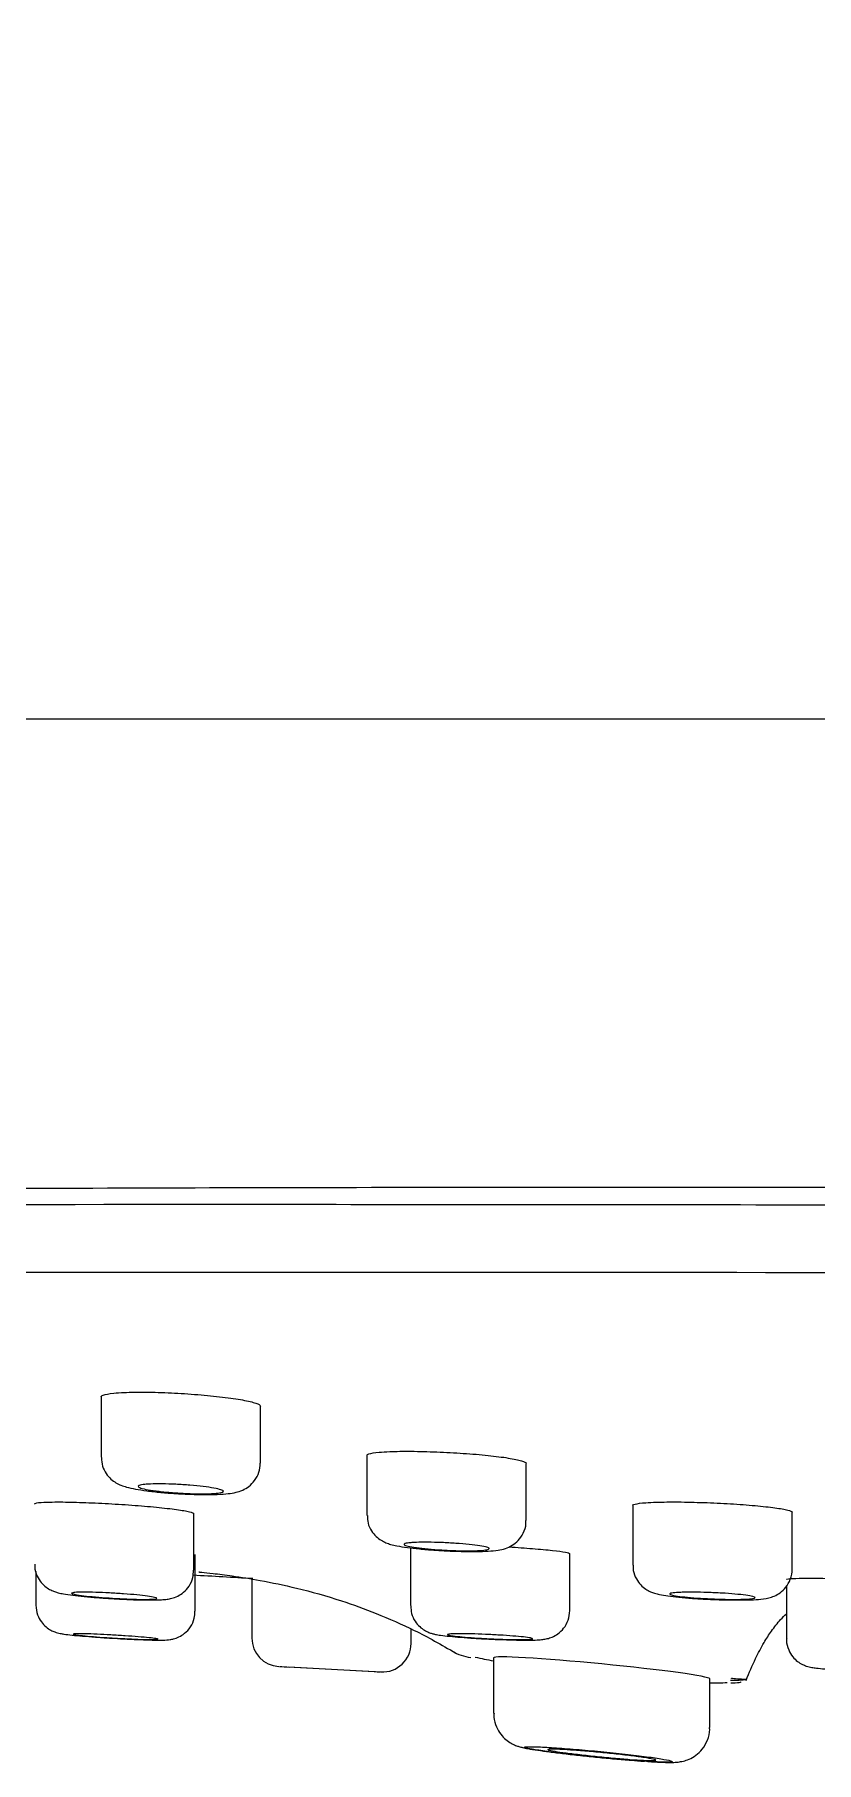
# Model space of a CAD drawing. Header units: millimetres. Extents: x -60 to 7633, y -2614 to 2146.
# Drawn here: x 7117.08 to 7130.83, y -809.8 to -779.42 of the extents above; entities that cross this region are included whole.
import ezdxf

# ---------------------------------------------------------------- set-up
doc = ezdxf.new("R2010")
doc.units = ezdxf.units.MM
doc.layers.get('0').update_dxf_attribs({"color": 250})

msp = doc.modelspace()

# ---------------------------------------------------------------- linework, layer by layer
at = {"linetype": 'Continuous'}
for p, q in [((7118.249, -803.366), (7118.249, -804.433)), ((7121.049, -804.537), (7121.049, -803.533)), ((7122.924, -804.395), (7122.924, -805.455)), ((7125.724, -805.544), (7125.724, -804.54)), ((7127.599, -805.276), (7127.599, -806.328)), ((7119.878, -806.42), (7119.878, -805.42)), ((7130.399, -806.404), (7130.399, -805.395)), ((7119.902, -807.14), (7119.902, -806.142)), ((7123.69, -806.026), (7123.69, -807.042)), ((7126.49, -807.13), (7126.49, -806.127)), ((7117.102, -806.442), (7117.102, -807.033)), ((7120.899, -806.559), (7120.899, -806.568)), ((7120.899, -806.575), (7120.899, -807.611)), ((7130.301, -806.698), (7130.301, -807.625)), ((7123.699, -807.707), (7123.699, -807.451)), ((7125.152, -807.958), (7125.152, -808.936)), ((7121.549, -808.12), (7123.049, -808.2)), ((7121.644, -808.125), (7123.173, -808.207)), ((7128.952, -809.187), (7128.952, -808.328)), ((7129.321, -808.398), (7129.334, -808.397)), ((7129.322, -808.398), (7129.334, -808.397))]:
    msp.add_line(p, q, dxfattribs=at)
for centre, radius, start, end in [((7129.093, -16768.077), 15976.624, 89.909246, 90.1316286), ((7154.399, -208.104), 599.393, 266.697147, 266.797721), ((7121.399, -807.611), 0.5, 180.2296, 266.9382), ((7123.199, -807.707), 0.5, 266.9381, 0.0967), ((7124.84, -807.161), 0.796, 238.593, 263.4479), ((7128.99, -788.957), 19.44, 257.639, 258.5944), ((7154.399, -207.518), 601.5, 266.853526, 266.870148), ((7154.399, -207.518), 601.5, 267.012305, 267.023182), ((7128.99, -788.957), 19.44, 269.9142, 270.7949)]:
    msp.add_arc(centre, radius, start, end, dxfattribs=at)
for start_param, end_param in [(3.145491, 6.283185), (0, 0.003898)]:
    msp.add_ellipse((7127.052, -808.143), major_axis=(-1.9, 0.185), ratio=0.03996, start_param=start_param, end_param=end_param, dxfattribs=at)
for points, degree, knots in [([(7127.257, -766.474), (7118.468, -766.622), (7098.662, -767.128), (7073.865, -768.282), (7058.15, -769.732), (7038.856, -773.618), (7025.044, -777.536), (7017.675, -780.388), (7010.785, -783.607), (7002.498, -788.839), (6998.283, -792.668), (6995.902, -796.268), (6994.839, -799.411), (6994.592, -801.412)], 5, [0, 0, 0, 0, 0, 0, 0.147341, 0.317911, 0.380189, 0.386233, 0.619866, 0.698425, 0.711448, 0.785786, 1, 1, 1, 1, 1, 1]), ([(7063.667, -799.741), (7063.684, -799.741), (7064.281, -799.762), (7066.572, -799.731), (7068.283, -799.708), (7071.699, -799.721), (7072.983, -799.727), (7075.782, -799.74), (7077.302, -799.747), (7080.581, -799.762), (7082.34, -799.77), (7086.099, -799.782), (7088.11, -799.786), (7094.443, -799.79), (7099.017, -799.778), (7106.388, -799.748), (7108.931, -799.736), (7114.194, -799.713), (7116.904, -799.702), (7125.121, -799.679), (7130.771, -799.677), (7139.503, -799.707), (7142.468, -799.722), (7148.419, -799.75), (7151.404, -799.762), (7154.399, -799.762)], 3, [0.00188, 0.00188, 0.00188, 0.00188, 0.125, 0.125, 0.25, 0.25, 0.3125, 0.3125, 0.375, 0.375, 0.4375, 0.4375, 0.5, 0.5, 0.625, 0.625, 0.6875, 0.6875, 0.75, 0.75, 0.875, 0.875, 0.9375, 0.9375, 1, 1, 1, 1]), ([(7244.565, -800.028), (7244.565, -800.028), (7244.418, -800.025), (7243.832, -800.017), (7243.391, -800.012), (7241.644, -799.998), (7239.928, -799.991), (7235.417, -799.992), (7232.582, -799.999), (7226.022, -800.017), (7222.293, -800.028), (7216.02, -800.028), (7213.803, -800.025), (7209.224, -800.017), (7206.856, -800.012), (7199.525, -799.998), (7194.334, -799.991), (7183.325, -799.992), (7177.688, -799.999), (7169.045, -800.013), (7166.132, -800.017), (7160.242, -800.025), (7157.255, -800.028), (7148.391, -800.028), (7142.547, -800.017), (7130.99, -799.999), (7125.247, -799.991), (7114.384, -799.992), (7109.201, -799.999), (7101.809, -800.013), (7099.413, -800.018), (7094.854, -800.025), (7092.678, -800.028), (7088.529, -800.028), (7086.555, -800.025), (7082.814, -800.017), (7081.038, -800.012), (7076.099, -799.998), (7073.335, -799.991), (7069.962, -799.991), (7068.968, -799.993), (7067.246, -799.999), (7066.525, -800.003), (7064.807, -800.017), (7064.233, -800.028), (7064.233, -800.028)], 3, [0, 0, 0, 0, 0.015625, 0.015625, 0.03125, 0.03125, 0.0625, 0.0625, 0.09375, 0.09375, 0.125, 0.125, 0.140625, 0.140625, 0.15625, 0.15625, 0.1875, 0.1875, 0.21875, 0.21875, 0.234375, 0.234375, 0.25, 0.25, 0.28125, 0.28125, 0.3125, 0.3125, 0.34375, 0.34375, 0.359375, 0.359375, 0.375, 0.375, 0.390625, 0.390625, 0.40625, 0.40625, 0.4375, 0.4375, 0.453125, 0.453125, 0.46875, 0.46875, 0.4999856, 0.4999856, 0.4999856, 0.4999856]), ([(7068.148, -801.205), (7068.148, -801.205), (7068.148, -801.205), (7068.15, -801.205), (7068.293, -801.203), (7068.855, -801.197), (7069.274, -801.193), (7070.929, -801.183), (7072.562, -801.178), (7076.924, -801.178), (7079.602, -801.184), (7084.291, -801.193), (7085.969, -801.197), (7089.559, -801.203), (7091.482, -801.205), (7097.495, -801.205), (7101.845, -801.197), (7111.215, -801.183), (7116.284, -801.178), (7126.696, -801.178), (7132.074, -801.183), (7140.406, -801.193), (7143.236, -801.197), (7148.864, -801.203), (7151.675, -801.205), (7160.103, -801.205), (7165.735, -801.197), (7176.889, -801.183), (7182.27, -801.178), (7190.06, -801.178), (7192.609, -801.18), (7197.609, -801.184), (7200.058, -801.187), (7207.094, -801.197), (7211.434, -801.205), (7217.416, -801.205), (7219.331, -801.203), (7222.928, -801.197), (7224.605, -801.193), (7229.285, -801.183), (7231.937, -801.178), (7235.193, -801.178), (7236.149, -801.18), (7237.778, -801.184), (7238.456, -801.187), (7240.091, -801.197), (7240.65, -801.205), (7240.65, -801.205)], 3, [0.4998866, 0.4998866, 0.4998866, 0.4998866, 0.5, 0.5, 0.515625, 0.515625, 0.53125, 0.53125, 0.5625, 0.5625, 0.59375, 0.59375, 0.609375, 0.609375, 0.625, 0.625, 0.65625, 0.65625, 0.6875, 0.6875, 0.71875, 0.71875, 0.734375, 0.734375, 0.75, 0.75, 0.78125, 0.78125, 0.8125, 0.8125, 0.828125, 0.828125, 0.84375, 0.84375, 0.875, 0.875, 0.890625, 0.890625, 0.90625, 0.90625, 0.9375, 0.9375, 0.953125, 0.953125, 0.96875, 0.96875, 1, 1, 1, 1]), ([(7118.249, -803.37), (7118.249, -803.359), (7118.262, -803.349), (7118.286, -803.34), (7118.322, -803.326), (7118.385, -803.315), (7118.471, -803.306), (7118.524, -803.301), (7118.586, -803.297), (7118.656, -803.294)], 3, [0.8756947, 0.8756947, 0.8756947, 0.8756947, 0.9126181, 0.9126181, 0.9126181, 0.9665533, 0.9665533, 0.9665533, 1, 1, 1, 1]), ([(7118.656, -803.294), (7118.765, -803.289), (7118.896, -803.287), (7119.036, -803.289), (7119.176, -803.29), (7119.329, -803.294), (7119.484, -803.301), (7119.638, -803.309), (7119.798, -803.319), (7119.949, -803.331), (7120.102, -803.343), (7120.25, -803.358), (7120.383, -803.374), (7120.517, -803.39), (7120.638, -803.408), (7120.736, -803.426), (7120.835, -803.444), (7120.915, -803.463), (7120.968, -803.481), (7121.021, -803.499), (7121.049, -803.517), (7121.049, -803.533), (7121.049, -803.533), (7121.049, -803.533), (7121.049, -803.533)], 3, [0, 0, 0, 0, 0.0531812, 0.0531812, 0.0531812, 0.1063611, 0.1063611, 0.1063611, 0.1595756, 0.1595756, 0.1595756, 0.2130414, 0.2130414, 0.2130414, 0.266863, 0.266863, 0.266863, 0.3209919, 0.3209919, 0.3209919, 0.3752439, 0.3752439, 0.3752439, 0.3756971, 0.3756971, 0.3756971, 0.3756971]), ([(7118.254, -804.435), (7118.256, -804.492), (7118.263, -804.587), (7118.331, -804.721), (7118.418, -804.819), (7118.512, -804.886), (7118.606, -804.929), (7118.711, -804.963), (7118.85, -804.993), (7119.051, -805.024), (7119.291, -805.051), (7119.5, -805.068), (7119.605, -805.073), (7119.631, -805.075)], 3, [0, 0, 0, 0, 0.079624, 0.15631, 0.223941, 0.287139, 0.352056, 0.430459, 0.556296, 0.690078, 0.829909, 0.963774, 1, 1, 1, 1]), ([(7122.924, -804.398), (7122.924, -804.389), (7122.936, -804.381), (7122.959, -804.373), (7122.995, -804.361), (7123.057, -804.351), (7123.141, -804.344), (7123.194, -804.339), (7123.255, -804.336), (7123.324, -804.333)], 3, [0.8767002, 0.8767002, 0.8767002, 0.8767002, 0.9126946, 0.9126946, 0.9126946, 0.9665753, 0.9665753, 0.9665753, 1, 1, 1, 1]), ([(7123.324, -804.333), (7123.434, -804.329), (7123.563, -804.327), (7123.703, -804.328), (7123.843, -804.329), (7123.997, -804.333), (7124.151, -804.339), (7124.306, -804.345), (7124.466, -804.354), (7124.618, -804.364), (7124.771, -804.375), (7124.92, -804.387), (7125.053, -804.401), (7125.187, -804.415), (7125.308, -804.43), (7125.407, -804.446), (7125.507, -804.462), (7125.587, -804.478), (7125.64, -804.494), (7125.694, -804.509), (7125.723, -804.525), (7125.724, -804.538), (7125.724, -804.539), (7125.724, -804.539), (7125.724, -804.539)], 3, [0, 0, 0, 0, 0.0533128, 0.0533128, 0.0533128, 0.1066248, 0.1066248, 0.1066248, 0.1599606, 0.1599606, 0.1599606, 0.2134826, 0.2134826, 0.2134826, 0.2672708, 0.2672708, 0.2672708, 0.32129, 0.32129, 0.32129, 0.3754034, 0.3754034, 0.3754034, 0.3766746, 0.3766746, 0.3766746, 0.3766746]), ([(7119.631, -805.075), (7119.701, -805.079), (7119.842, -805.086), (7120.075, -805.091), (7120.3, -805.088), (7120.476, -805.076), (7120.607, -805.056), (7120.73, -805.018), (7120.852, -804.948), (7120.957, -804.843), (7121.035, -804.698), (7121.043, -804.595), (7121.046, -804.537)], 3, [0, 0, 0, 0, 0.095217, 0.225442, 0.358046, 0.497434, 0.605103, 0.688396, 0.759493, 0.834786, 0.919462, 1, 1, 1, 1]), ([(7119.117, -804.904), (7119.176, -804.902), (7119.246, -804.901), (7119.321, -804.901), (7119.396, -804.902), (7119.478, -804.904), (7119.561, -804.908), (7119.644, -804.912), (7119.729, -804.918), (7119.81, -804.924), (7119.892, -804.931), (7119.972, -804.938), (7120.043, -804.947), (7120.114, -804.956), (7120.179, -804.965), (7120.232, -804.975), (7120.285, -804.984), (7120.327, -804.995), (7120.356, -805.004), (7120.384, -805.014), (7120.399, -805.023), (7120.399, -805.032), (7120.399, -805.04), (7120.385, -805.048), (7120.357, -805.055), (7120.329, -805.061), (7120.287, -805.066), (7120.234, -805.07), (7120.182, -805.073), (7120.117, -805.075), (7120.046, -805.076), (7119.975, -805.076), (7119.896, -805.075), (7119.815, -805.072), (7119.733, -805.069), (7119.648, -805.064), (7119.565, -805.059), (7119.482, -805.053), (7119.4, -805.046), (7119.325, -805.038), (7119.249, -805.03), (7119.179, -805.021), (7119.119, -805.011), (7119.06, -805.002), (7119.01, -804.992), (7118.973, -804.982), (7118.937, -804.972), (7118.913, -804.962), (7118.904, -804.953), (7118.894, -804.944), (7118.9, -804.936), (7118.919, -804.929), (7118.938, -804.922), (7118.972, -804.915), (7119.018, -804.911), (7119.046, -804.908), (7119.08, -804.906), (7119.117, -804.904)], 3, [0, 0, 0, 0, 0.053185, 0.053185, 0.053185, 0.106369, 0.106369, 0.106369, 0.159587, 0.159587, 0.159587, 0.213055, 0.213055, 0.213055, 0.266876, 0.266876, 0.266876, 0.321002, 0.321002, 0.321002, 0.37525, 0.37525, 0.37525, 0.429381, 0.429381, 0.429381, 0.483205, 0.483205, 0.483205, 0.536672, 0.536672, 0.536672, 0.589889, 0.589889, 0.589889, 0.643069, 0.643069, 0.643069, 0.696442, 0.696442, 0.696442, 0.75015, 0.75015, 0.75015, 0.804195, 0.804195, 0.804195, 0.85843, 0.85843, 0.85843, 0.912622, 0.912622, 0.912622, 0.966555, 0.966555, 0.966555, 1, 1, 1, 1]), ([(7117.078, -805.254), (7117.078, -805.247), (7117.091, -805.241), (7117.118, -805.236), (7117.154, -805.229), (7117.218, -805.224), (7117.304, -805.222), (7117.357, -805.22), (7117.419, -805.219), (7117.488, -805.219)], 3, [0.8751964, 0.8751964, 0.8751964, 0.8751964, 0.9131768, 0.9131768, 0.9131768, 0.966851, 0.966851, 0.966851, 1, 1, 1, 1]), ([(7117.488, -805.219), (7117.599, -805.219), (7117.73, -805.221), (7117.87, -805.226), (7118.011, -805.23), (7118.165, -805.237), (7118.32, -805.245), (7118.476, -805.253), (7118.636, -805.263), (7118.788, -805.275), (7118.941, -805.286), (7119.09, -805.298), (7119.222, -805.311), (7119.355, -805.324), (7119.476, -805.338), (7119.574, -805.351), (7119.671, -805.365), (7119.749, -805.378), (7119.801, -805.39), (7119.852, -805.402), (7119.878, -805.413), (7119.878, -805.422)], 3, [0, 0, 0, 0, 0.0534624, 0.0534624, 0.0534624, 0.1069194, 0.1069194, 0.1069194, 0.160462, 0.160462, 0.160462, 0.2141898, 0.2141898, 0.2141898, 0.2680932, 0.2680932, 0.2680932, 0.3220855, 0.3220855, 0.3220855, 0.3752327, 0.3752327, 0.3752327, 0.3752327]), ([(7127.599, -805.279), (7127.599, -805.27), (7127.613, -805.262), (7127.64, -805.256), (7127.677, -805.246), (7127.742, -805.238), (7127.828, -805.232), (7127.882, -805.228), (7127.945, -805.225), (7128.015, -805.223)], 3, [0.8742374, 0.8742374, 0.8742374, 0.8742374, 0.9127973, 0.9127973, 0.9127973, 0.9666184, 0.9666184, 0.9666184, 1, 1, 1, 1]), ([(7128.015, -805.223), (7128.126, -805.219), (7128.257, -805.218), (7128.398, -805.219), (7128.539, -805.22), (7128.694, -805.224), (7128.849, -805.229), (7129.004, -805.234), (7129.164, -805.242), (7129.316, -805.251), (7129.468, -805.26), (7129.617, -805.271), (7129.749, -805.283), (7129.881, -805.295), (7130.001, -805.308), (7130.098, -805.321), (7130.195, -805.334), (7130.272, -805.348), (7130.323, -805.361), (7130.373, -805.374), (7130.399, -805.386), (7130.399, -805.398)], 3, [0, 0, 0, 0, 0.0534252, 0.0534252, 0.0534252, 0.1068495, 0.1068495, 0.1068495, 0.1602951, 0.1602951, 0.1602951, 0.2138781, 0.2138781, 0.2138781, 0.2676516, 0.2676516, 0.2676516, 0.3215863, 0.3215863, 0.3215863, 0.3742845, 0.3742845, 0.3742845, 0.3742845]), ([(7122.932, -805.456), (7122.932, -805.505), (7122.934, -805.595), (7122.996, -805.726), (7123.08, -805.827), (7123.172, -805.896), (7123.263, -805.94), (7123.352, -805.969), (7123.464, -805.995), (7123.626, -806.021), (7123.845, -806.045), (7124.074, -806.065), (7124.215, -806.072), (7124.283, -806.076)], 3, [0, 0, 0, 0, 0.069529, 0.148128, 0.216056, 0.277837, 0.337127, 0.405907, 0.501332, 0.639349, 0.769636, 0.906201, 1, 1, 1, 1]), ([(7124.283, -806.076), (7124.31, -806.077), (7124.415, -806.083), (7124.619, -806.089), (7124.855, -806.091), (7125.066, -806.084), (7125.214, -806.07), (7125.345, -806.045), (7125.476, -805.989), (7125.592, -805.897), (7125.679, -805.77), (7125.727, -805.639), (7125.719, -805.566), (7125.716, -805.545)], 3, [0, 0, 0, 0, 0.037667, 0.164865, 0.293505, 0.424605, 0.564684, 0.660116, 0.737813, 0.806056, 0.8847, 0.970867, 1, 1, 1, 1]), ([(7123.793, -805.929), (7123.851, -805.927), (7123.921, -805.926), (7123.997, -805.927), (7124.072, -805.927), (7124.154, -805.93), (7124.237, -805.933), (7124.32, -805.936), (7124.406, -805.941), (7124.487, -805.947), (7124.569, -805.952), (7124.648, -805.959), (7124.719, -805.966), (7124.791, -805.974), (7124.855, -805.982), (7124.908, -805.99), (7124.961, -805.999), (7125.003, -806.008), (7125.031, -806.016), (7125.059, -806.024), (7125.074, -806.032), (7125.074, -806.04), (7125.074, -806.047), (7125.06, -806.054), (7125.032, -806.059), (7125.004, -806.065), (7124.961, -806.069), (7124.909, -806.072), (7124.856, -806.075), (7124.792, -806.077), (7124.72, -806.077), (7124.65, -806.078), (7124.57, -806.077), (7124.488, -806.074), (7124.407, -806.072), (7124.321, -806.068), (7124.238, -806.063), (7124.155, -806.058), (7124.073, -806.051), (7123.998, -806.044), (7123.922, -806.037), (7123.852, -806.03), (7123.793, -806.021), (7123.733, -806.013), (7123.684, -806.005), (7123.647, -805.996), (7123.611, -805.988), (7123.587, -805.979), (7123.578, -805.972), (7123.569, -805.964), (7123.575, -805.957), (7123.594, -805.95), (7123.614, -805.944), (7123.648, -805.939), (7123.693, -805.935), (7123.722, -805.933), (7123.755, -805.931), (7123.793, -805.929)], 3, [0, 0, 0, 0, 0.053316, 0.053316, 0.053316, 0.10663, 0.10663, 0.10663, 0.159971, 0.159971, 0.159971, 0.2135, 0.2135, 0.2135, 0.267293, 0.267293, 0.267293, 0.321314, 0.321314, 0.321314, 0.375425, 0.375425, 0.375425, 0.429446, 0.429446, 0.429446, 0.483239, 0.483239, 0.483239, 0.536765, 0.536765, 0.536765, 0.590104, 0.590104, 0.590104, 0.643416, 0.643416, 0.643416, 0.696873, 0.696873, 0.696873, 0.750582, 0.750582, 0.750582, 0.804543, 0.804543, 0.804543, 0.858644, 0.858644, 0.858644, 0.912712, 0.912712, 0.912712, 0.966586, 0.966586, 0.966586, 1, 1, 1, 1]), ([(7125.424, -806.009), (7125.569, -806.018), (7125.709, -806.028), (7125.835, -806.038), (7125.968, -806.049), (7126.088, -806.06), (7126.186, -806.071), (7126.284, -806.082), (7126.361, -806.092), (7126.413, -806.102), (7126.463, -806.112), (7126.49, -806.121), (7126.49, -806.128)], 3, [0.1633611, 0.1633611, 0.1633611, 0.1633611, 0.2144002, 0.2144002, 0.2144002, 0.2682371, 0.2682371, 0.2682371, 0.3221329, 0.3221329, 0.3221329, 0.3751857, 0.3751857, 0.3751857, 0.3751857]), ([(7117.084, -806.312), (7117.082, -806.33), (7117.075, -806.397), (7117.115, -806.517), (7117.188, -806.635), (7117.275, -806.717), (7117.36, -806.768), (7117.435, -806.799), (7117.507, -806.819), (7117.6, -806.838), (7117.743, -806.859), (7117.947, -806.881), (7118.19, -806.902), (7118.351, -806.913), (7118.445, -806.919)], 3, [0, 0, 0, 0, 0.024873, 0.109061, 0.178419, 0.238809, 0.292456, 0.339732, 0.393217, 0.47886, 0.61254, 0.73863, 0.870799, 1, 1, 1, 1]), ([(7118.445, -806.919), (7118.445, -806.919), (7118.525, -806.924), (7118.704, -806.933), (7118.94, -806.941), (7119.151, -806.943), (7119.298, -806.94), (7119.398, -806.931), (7119.488, -806.916), (7119.595, -806.879), (7119.706, -806.807), (7119.804, -806.698), (7119.87, -806.559), (7119.872, -806.466), (7119.872, -806.42)], 3, [0, 0, 0, 0, 0.000101, 0.125507, 0.250731, 0.377521, 0.508942, 0.596292, 0.657762, 0.720716, 0.782904, 0.855103, 0.937721, 1, 1, 1, 1]), ([(7119.969, -806.45), (7119.97, -806.45), (7119.976, -806.45), (7120.04, -806.456), (7120.227, -806.476), (7120.579, -806.52), (7121.077, -806.6), (7121.726, -806.735), (7122.417, -806.929), (7123.109, -807.179), (7123.8, -807.484), (7124.223, -807.724), (7124.488, -807.877)], 3, [0.7659048, 0.7659048, 0.7659048, 0.7659048, 0.7706535, 0.777157, 0.792558, 0.8122404, 0.8369751, 0.8673455, 0.9039517, 0.9322376, 0.9640609, 1, 1, 1, 1]), ([(7127.607, -806.329), (7127.605, -806.363), (7127.602, -806.443), (7127.653, -806.569), (7127.733, -806.679), (7127.824, -806.753), (7127.911, -806.8), (7127.992, -806.829), (7128.085, -806.851), (7128.213, -806.872), (7128.406, -806.894), (7128.639, -806.914), (7128.848, -806.927), (7128.957, -806.931), (7128.988, -806.932)], 3, [0, 0, 0, 0, 0.047248, 0.127902, 0.195699, 0.255797, 0.310659, 0.364382, 0.438147, 0.562047, 0.690878, 0.825753, 0.95639, 1, 1, 1, 1]), ([(7128.988, -806.932), (7129.051, -806.934), (7129.185, -806.94), (7129.41, -806.943), (7129.631, -806.942), (7129.824, -806.932), (7129.946, -806.92), (7130.084, -806.878), (7130.195, -806.817), (7130.3, -806.718), (7130.375, -806.579), (7130.409, -806.459), (7130.399, -806.404), (7130.399, -806.404)], 3, [0, 0, 0, 0, 0.084974, 0.212777, 0.342453, 0.476781, 0.629369, 0.694965, 0.75818, 0.829637, 0.911156, 0.999109, 1, 1, 1, 1]), ([(7130.301, -806.581), (7130.301, -806.577), (7130.314, -806.573), (7130.34, -806.57), (7130.377, -806.566), (7130.441, -806.563), (7130.526, -806.561), (7130.579, -806.56), (7130.642, -806.559), (7130.711, -806.559)], 3, [0.8751165, 0.8751165, 0.8751165, 0.8751165, 0.9130549, 0.9130549, 0.9130549, 0.9667472, 0.9667472, 0.9667472, 1, 1, 1, 1]), ([(7130.711, -806.559), (7130.822, -806.559), (7130.953, -806.561), (7131.094, -806.564), (7131.235, -806.566), (7131.39, -806.571), (7131.545, -806.576), (7131.701, -806.581), (7131.861, -806.587), (7132.014, -806.595), (7132.106, -806.599), (7132.196, -806.603), (7132.282, -806.608)], 3, [0, 0, 0, 0, 0.0536079, 0.0536079, 0.0536079, 0.1072136, 0.1072136, 0.1072136, 0.1608536, 0.1608536, 0.1608536, 0.1930993, 0.1930993, 0.1930993, 0.1930993]), ([(7117.948, -806.805), (7118.007, -806.805), (7118.077, -806.806), (7118.153, -806.808), (7118.228, -806.81), (7118.311, -806.814), (7118.394, -806.818), (7118.477, -806.823), (7118.563, -806.828), (7118.644, -806.834), (7118.726, -806.84), (7118.806, -806.847), (7118.877, -806.854), (7118.948, -806.861), (7119.013, -806.868), (7119.065, -806.875), (7119.117, -806.882), (7119.159, -806.889), (7119.187, -806.896), (7119.214, -806.902), (7119.229, -806.908), (7119.228, -806.913), (7119.228, -806.918), (7119.213, -806.923), (7119.184, -806.926), (7119.156, -806.929), (7119.114, -806.931), (7119.061, -806.931), (7119.008, -806.932), (7118.944, -806.932), (7118.872, -806.93), (7118.801, -806.928), (7118.722, -806.926), (7118.64, -806.922), (7118.558, -806.918), (7118.472, -806.913), (7118.389, -806.907), (7118.306, -806.902), (7118.224, -806.895), (7118.148, -806.889), (7118.073, -806.882), (7118.003, -806.875), (7117.944, -806.868), (7117.885, -806.86), (7117.835, -806.853), (7117.799, -806.847), (7117.763, -806.84), (7117.74, -806.833), (7117.732, -806.828), (7117.723, -806.822), (7117.729, -806.818), (7117.749, -806.814), (7117.769, -806.81), (7117.803, -806.807), (7117.849, -806.806), (7117.877, -806.805), (7117.911, -806.805), (7117.948, -806.805)], 3, [0, 0, 0, 0, 0.053464, 0.053464, 0.053464, 0.106923, 0.106923, 0.106923, 0.160467, 0.160467, 0.160467, 0.214194, 0.214194, 0.214194, 0.268096, 0.268096, 0.268096, 0.322086, 0.322086, 0.322086, 0.37604, 0.37604, 0.37604, 0.429846, 0.429846, 0.429846, 0.483461, 0.483461, 0.483461, 0.536925, 0.536925, 0.536925, 0.590343, 0.590343, 0.590343, 0.64384, 0.64384, 0.64384, 0.697508, 0.697508, 0.697508, 0.751361, 0.751361, 0.751361, 0.805336, 0.805336, 0.805336, 0.859315, 0.859315, 0.859315, 0.913175, 0.913175, 0.913175, 0.96685, 0.96685, 0.96685, 1, 1, 1, 1]), ([(7128.468, -806.807), (7128.527, -806.805), (7128.597, -806.804), (7128.672, -806.805), (7128.748, -806.805), (7128.83, -806.807), (7128.913, -806.81), (7128.996, -806.813), (7129.082, -806.817), (7129.164, -806.821), (7129.245, -806.826), (7129.325, -806.832), (7129.396, -806.838), (7129.467, -806.845), (7129.532, -806.851), (7129.584, -806.858), (7129.637, -806.866), (7129.679, -806.873), (7129.707, -806.88), (7129.735, -806.887), (7129.749, -806.894), (7129.749, -806.9), (7129.749, -806.906), (7129.734, -806.912), (7129.706, -806.916), (7129.678, -806.921), (7129.636, -806.925), (7129.583, -806.927), (7129.531, -806.93), (7129.466, -806.931), (7129.395, -806.932), (7129.324, -806.932), (7129.244, -806.931), (7129.162, -806.929), (7129.081, -806.927), (7128.995, -806.923), (7128.912, -806.919), (7128.829, -806.915), (7128.746, -806.91), (7128.671, -806.904), (7128.596, -806.898), (7128.526, -806.891), (7128.466, -806.884), (7128.407, -806.877), (7128.358, -806.87), (7128.322, -806.863), (7128.285, -806.856), (7128.262, -806.849), (7128.253, -806.842), (7128.244, -806.836), (7128.25, -806.83), (7128.27, -806.824), (7128.289, -806.819), (7128.323, -806.815), (7128.369, -806.812), (7128.397, -806.81), (7128.431, -806.808), (7128.468, -806.807)], 3, [0, 0, 0, 0, 0.053427, 0.053427, 0.053427, 0.106854, 0.106854, 0.106854, 0.160299, 0.160299, 0.160299, 0.213879, 0.213879, 0.213879, 0.267648, 0.267648, 0.267648, 0.321579, 0.321579, 0.321579, 0.375572, 0.375572, 0.375572, 0.429502, 0.429502, 0.429502, 0.483268, 0.483268, 0.483268, 0.536844, 0.536844, 0.536844, 0.590288, 0.590288, 0.590288, 0.643713, 0.643713, 0.643713, 0.697242, 0.697242, 0.697242, 0.750951, 0.750951, 0.750951, 0.804839, 0.804839, 0.804839, 0.858826, 0.858826, 0.858826, 0.912788, 0.912788, 0.912788, 0.966612, 0.966612, 0.966612, 1, 1, 1, 1]), ([(7117.103, -807.035), (7117.109, -807.098), (7117.119, -807.195), (7117.191, -807.327), (7117.275, -807.416), (7117.359, -807.473), (7117.432, -807.505), (7117.487, -807.522), (7117.54, -807.534), (7117.611, -807.545), (7117.73, -807.559), (7117.919, -807.577), (7118.141, -807.594), (7118.321, -807.607), (7118.407, -807.612), (7118.413, -807.612)], 3, [0, 0, 0, 0, 0.087918, 0.160624, 0.222544, 0.275777, 0.319683, 0.354554, 0.393414, 0.468246, 0.60384, 0.729285, 0.861108, 0.991415, 1, 1, 1, 1]), ([(7118.413, -807.612), (7118.499, -807.618), (7118.651, -807.627), (7118.893, -807.638), (7119.105, -807.646), (7119.281, -807.649), (7119.376, -807.648), (7119.454, -807.641), (7119.528, -807.627), (7119.623, -807.594), (7119.73, -807.526), (7119.828, -807.417), (7119.894, -807.276), (7119.896, -807.185), (7119.896, -807.139)], 3, [0, 0, 0, 0, 0.110569, 0.228859, 0.348072, 0.469548, 0.596945, 0.645694, 0.684584, 0.73466, 0.791198, 0.863157, 0.941871, 1, 1, 1, 1]), ([(7123.697, -807.043), (7123.697, -807.093), (7123.7, -807.183), (7123.762, -807.313), (7123.844, -807.411), (7123.931, -807.476), (7124.01, -807.513), (7124.075, -807.535), (7124.141, -807.55), (7124.229, -807.564), (7124.371, -807.581), (7124.574, -807.599), (7124.807, -807.615), (7125.006, -807.627), (7125.103, -807.631), (7125.125, -807.632)], 3, [0, 0, 0, 0, 0.066544, 0.139348, 0.200987, 0.254659, 0.300743, 0.34076, 0.390075, 0.476273, 0.601533, 0.721443, 0.847258, 0.970833, 1, 1, 1, 1]), ([(7125.125, -807.632), (7125.196, -807.635), (7125.336, -807.641), (7125.559, -807.647), (7125.764, -807.649), (7125.91, -807.646), (7126.004, -807.639), (7126.087, -807.626), (7126.185, -807.596), (7126.291, -807.537), (7126.393, -807.439), (7126.473, -807.296), (7126.484, -807.192), (7126.489, -807.13)], 3, [0, 0, 0, 0, 0.097939, 0.226082, 0.355555, 0.488861, 0.584207, 0.644947, 0.699149, 0.761215, 0.831961, 0.91402, 1, 1, 1, 1]), ([(7129.59, -808.359), (7129.649, -808.215), (7129.739, -808.004), (7129.893, -807.709), (7130.039, -807.479), (7130.172, -807.311), (7130.265, -807.218), (7130.3, -807.187)], 3, [0, 0, 0, 0, 0.01868405, 0.03297911, 0.04396262, 0.05591263, 0.06269451, 0.06269451, 0.06269451, 0.06269451]), ([(7117.973, -807.537), (7118.032, -807.539), (7118.102, -807.541), (7118.178, -807.544), (7118.254, -807.548), (7118.336, -807.552), (7118.42, -807.557), (7118.503, -807.561), (7118.589, -807.567), (7118.671, -807.572), (7118.753, -807.578), (7118.832, -807.584), (7118.903, -807.589), (7118.975, -807.595), (7119.039, -807.601), (7119.091, -807.606), (7119.143, -807.612), (7119.185, -807.617), (7119.212, -807.621), (7119.239, -807.626), (7119.253, -807.629), (7119.252, -807.632), (7119.252, -807.635), (7119.236, -807.637), (7119.208, -807.638), (7119.18, -807.639), (7119.137, -807.639), (7119.084, -807.638), (7119.032, -807.637), (7118.967, -807.636), (7118.896, -807.633), (7118.824, -807.63), (7118.745, -807.626), (7118.663, -807.622), (7118.581, -807.618), (7118.495, -807.613), (7118.412, -807.608), (7118.328, -807.602), (7118.245, -807.596), (7118.17, -807.591), (7118.095, -807.585), (7118.025, -807.579), (7117.966, -807.573), (7117.907, -807.568), (7117.858, -807.562), (7117.822, -807.558), (7117.787, -807.553), (7117.764, -807.549), (7117.756, -807.545), (7117.748, -807.542), (7117.754, -807.539), (7117.774, -807.538), (7117.794, -807.536), (7117.828, -807.535), (7117.874, -807.536), (7117.902, -807.536), (7117.936, -807.536), (7117.973, -807.537)], 3, [0, 0, 0, 0, 0.053612, 0.053612, 0.053612, 0.107219, 0.107219, 0.107219, 0.160911, 0.160911, 0.160911, 0.214725, 0.214725, 0.214725, 0.268613, 0.268613, 0.268613, 0.322495, 0.322495, 0.322495, 0.376293, 0.376293, 0.376293, 0.429965, 0.429965, 0.429965, 0.483526, 0.483526, 0.483526, 0.537039, 0.537039, 0.537039, 0.590588, 0.590588, 0.590588, 0.64424, 0.64424, 0.64424, 0.698019, 0.698019, 0.698019, 0.751892, 0.751892, 0.751892, 0.805785, 0.805785, 0.805785, 0.859615, 0.859615, 0.859615, 0.913328, 0.913328, 0.913328, 0.966919, 0.966919, 0.966919, 1, 1, 1, 1]), ([(7124.559, -807.535), (7124.618, -807.535), (7124.689, -807.536), (7124.764, -807.538), (7124.84, -807.54), (7124.922, -807.543), (7125.006, -807.547), (7125.089, -807.55), (7125.175, -807.555), (7125.257, -807.56), (7125.338, -807.565), (7125.418, -807.57), (7125.489, -807.576), (7125.56, -807.581), (7125.625, -807.587), (7125.677, -807.593), (7125.729, -807.599), (7125.771, -807.605), (7125.798, -807.61), (7125.826, -807.615), (7125.84, -807.62), (7125.84, -807.624), (7125.839, -807.628), (7125.824, -807.632), (7125.796, -807.634), (7125.768, -807.637), (7125.725, -807.638), (7125.672, -807.639), (7125.62, -807.639), (7125.555, -807.639), (7125.484, -807.638), (7125.413, -807.636), (7125.333, -807.634), (7125.251, -807.631), (7125.169, -807.628), (7125.083, -807.624), (7125, -807.619), (7124.917, -807.615), (7124.834, -807.609), (7124.759, -807.604), (7124.684, -807.598), (7124.613, -807.593), (7124.555, -807.587), (7124.496, -807.581), (7124.446, -807.575), (7124.411, -807.57), (7124.375, -807.564), (7124.352, -807.559), (7124.343, -807.554), (7124.335, -807.55), (7124.341, -807.546), (7124.361, -807.543), (7124.38, -807.54), (7124.415, -807.538), (7124.46, -807.537), (7124.489, -807.536), (7124.522, -807.535), (7124.559, -807.535)], 3, [0, 0, 0, 0, 0.053545, 0.053545, 0.053545, 0.107085, 0.107085, 0.107085, 0.160683, 0.160683, 0.160683, 0.214403, 0.214403, 0.214403, 0.268239, 0.268239, 0.268239, 0.322134, 0.322134, 0.322134, 0.376003, 0.376003, 0.376003, 0.429775, 0.429775, 0.429775, 0.48342, 0.48342, 0.48342, 0.536964, 0.536964, 0.536964, 0.590478, 0.590478, 0.590478, 0.644045, 0.644045, 0.644045, 0.697725, 0.697725, 0.697725, 0.751529, 0.751529, 0.751529, 0.805413, 0.805413, 0.805413, 0.8593, 0.8593, 0.8593, 0.913108, 0.913108, 0.913108, 0.966792, 0.966792, 0.966792, 1, 1, 1, 1]), ([(7130.305, -807.624), (7130.304, -807.635), (7130.295, -807.698), (7130.332, -807.815), (7130.403, -807.938), (7130.49, -808.023), (7130.576, -808.076), (7130.648, -808.104), (7130.704, -808.12), (7130.761, -808.131), (7130.838, -808.141), (7130.969, -808.154), (7131.161, -808.167), (7131.38, -808.18), (7131.523, -808.186), (7131.597, -808.189)], 3, [0, 0, 0, 0, 0.015011, 0.104377, 0.176598, 0.238368, 0.29163, 0.335396, 0.371909, 0.417292, 0.503845, 0.635453, 0.761882, 0.894642, 1, 1, 1, 1]), ([(7129.32, -808.351), (7129.34, -808.352), (7129.5, -808.353), (7129.595, -808.346), (7129.601, -808.332), (7129.601, -808.332)], 3, [0.57022997, 0.57022997, 0.57022997, 0.57022997, 0.57908449, 0.64300282, 0.6435606, 0.6435606, 0.6435606, 0.6435606]), ([(7129.334, -808.397), (7129.359, -808.397), (7129.452, -808.397), (7129.499, -808.389), (7129.504, -808.38), (7129.504, -808.379)], 3, [0, 0, 0, 0, 0.061371, 0.2790348, 0.3073174, 0.3073174, 0.3073174, 0.3073174]), ([(7129.335, -808.32), (7129.335, -808.32), (7129.335, -808.32), (7129.336, -808.32), (7129.336, -808.32), (7129.337, -808.319), (7129.337, -808.319), (7129.338, -808.319), (7129.339, -808.319), (7129.342, -808.319), (7129.347, -808.319), (7129.372, -808.32), (7129.45, -808.327), (7129.568, -808.336), (7129.589, -808.334), (7129.601, -808.332)], 3, [0.6470569, 0.6470569, 0.6470569, 0.6470569, 0.6482676, 0.6487133, 0.6490733, 0.6493786, 0.6495261, 0.6496781, 0.6500175, 0.6504317, 0.6530737, 0.6574591, 0.6916223, 0.8226912, 1, 1, 1, 1]), ([(7125.159, -808.935), (7125.157, -808.96), (7125.151, -809.036), (7125.193, -809.17), (7125.27, -809.302), (7125.363, -809.398), (7125.456, -809.462), (7125.538, -809.5), (7125.605, -809.523), (7125.674, -809.54), (7125.768, -809.559), (7125.917, -809.583), (7126.132, -809.612), (7126.388, -809.644), (7126.678, -809.676), (7126.982, -809.708), (7127.283, -809.736), (7127.569, -809.761), (7127.72, -809.772), (7127.804, -809.778)], 3, [0, 0, 0, 0, 0.018595, 0.068435, 0.110716, 0.147764, 0.180296, 0.209121, 0.234877, 0.270515, 0.32937, 0.415559, 0.497707, 0.584148, 0.669608, 0.754243, 0.838688, 0.923182, 1, 1, 1, 1]), ([(7127.865, -809.782), (7127.887, -809.783), (7127.982, -809.789), (7128.142, -809.797), (7128.278, -809.799), (7128.378, -809.795), (7128.482, -809.779), (7128.596, -809.742), (7128.714, -809.675), (7128.831, -809.563), (7128.917, -809.41), (7128.958, -809.27), (7128.949, -809.199), (7128.948, -809.187)], 3, [0, 0, 0, 0, 0.041776, 0.207057, 0.381903, 0.487371, 0.55804, 0.620714, 0.696171, 0.78123, 0.878616, 0.981528, 1, 1, 1, 1]), ([(7127.842, -809.78), (7127.952, -809.787), (7128.048, -809.792), (7128.12, -809.794), (7128.193, -809.796), (7128.245, -809.795), (7128.272, -809.792), (7128.299, -809.789), (7128.302, -809.783), (7128.281, -809.774), (7128.259, -809.766), (7128.213, -809.756), (7128.145, -809.744), (7128.078, -809.732), (7127.987, -809.718), (7127.881, -809.703), (7127.774, -809.689), (7127.649, -809.673), (7127.515, -809.658), (7127.381, -809.642), (7127.236, -809.627), (7127.09, -809.613), (7126.944, -809.598), (7126.795, -809.585), (7126.654, -809.573), (7126.513, -809.561), (7126.377, -809.551), (7126.256, -809.543), (7126.136, -809.535), (7126.029, -809.529), (7125.943, -809.525), (7125.858, -809.522), (7125.791, -809.521), (7125.749, -809.522), (7125.707, -809.524), (7125.689, -809.528), (7125.695, -809.534), (7125.702, -809.54), (7125.733, -809.549), (7125.787, -809.559), (7125.84, -809.569), (7125.918, -809.582), (7126.014, -809.595), (7126.109, -809.608), (7126.225, -809.623), (7126.351, -809.638), (7126.478, -809.653), (7126.619, -809.669), (7126.763, -809.684), (7126.906, -809.699), (7127.057, -809.714), (7127.201, -809.728), (7127.345, -809.741), (7127.487, -809.753), (7127.616, -809.763), (7127.696, -809.77), (7127.773, -809.775), (7127.842, -809.78)], 3, [0, 0, 0, 0, 0.053456, 0.053456, 0.053456, 0.106915, 0.106915, 0.106915, 0.160337, 0.160337, 0.160337, 0.213832, 0.213832, 0.213832, 0.267493, 0.267493, 0.267493, 0.321337, 0.321337, 0.321337, 0.375298, 0.375298, 0.375298, 0.42926, 0.42926, 0.42926, 0.483114, 0.483114, 0.483114, 0.536798, 0.536798, 0.536798, 0.590325, 0.590325, 0.590325, 0.643771, 0.643771, 0.643771, 0.697246, 0.697246, 0.697246, 0.750845, 0.750845, 0.750845, 0.804615, 0.804615, 0.804615, 0.858534, 0.858534, 0.858534, 0.912511, 0.912511, 0.912511, 0.966427, 0.966427, 0.966427, 1, 1, 1, 1]), ([(7126.383, -809.572), (7126.459, -809.577), (7126.548, -809.583), (7126.644, -809.59), (7126.74, -809.597), (7126.845, -809.606), (7126.95, -809.616), (7127.056, -809.625), (7127.165, -809.636), (7127.268, -809.647), (7127.372, -809.658), (7127.473, -809.669), (7127.563, -809.681), (7127.653, -809.692), (7127.735, -809.703), (7127.801, -809.713), (7127.866, -809.723), (7127.919, -809.732), (7127.953, -809.739), (7127.987, -809.747), (7128.004, -809.753), (7128.002, -809.757), (7128.001, -809.762), (7127.981, -809.764), (7127.944, -809.765), (7127.908, -809.765), (7127.854, -809.764), (7127.787, -809.76), (7127.72, -809.757), (7127.638, -809.752), (7127.548, -809.745), (7127.458, -809.738), (7127.357, -809.73), (7127.253, -809.721), (7127.15, -809.711), (7127.04, -809.701), (7126.935, -809.69), (7126.829, -809.679), (7126.724, -809.667), (7126.629, -809.656), (7126.533, -809.645), (7126.444, -809.634), (7126.37, -809.624), (7126.296, -809.614), (7126.233, -809.604), (7126.189, -809.596), (7126.144, -809.588), (7126.116, -809.581), (7126.106, -809.576), (7126.097, -809.571), (7126.105, -809.568), (7126.131, -809.566), (7126.157, -809.564), (7126.201, -809.565), (7126.259, -809.567), (7126.295, -809.568), (7126.337, -809.57), (7126.383, -809.572)], 3, [0, 0, 0, 0, 0.053591, 0.053591, 0.053591, 0.107168, 0.107168, 0.107168, 0.160946, 0.160946, 0.160946, 0.214974, 0.214974, 0.214974, 0.269121, 0.269121, 0.269121, 0.323191, 0.323191, 0.323191, 0.377017, 0.377017, 0.377017, 0.430535, 0.430535, 0.430535, 0.483827, 0.483827, 0.483827, 0.537083, 0.537083, 0.537083, 0.590506, 0.590506, 0.590506, 0.644221, 0.644221, 0.644221, 0.698217, 0.698217, 0.698217, 0.752359, 0.752359, 0.752359, 0.806451, 0.806451, 0.806451, 0.860329, 0.860329, 0.860329, 0.913924, 0.913924, 0.913924, 0.967291, 0.967291, 0.967291, 1, 1, 1, 1])]:
    msp.add_open_spline(points, degree=degree, knots=knots, dxfattribs=at)

doc.saveas('drawing.dxf')
